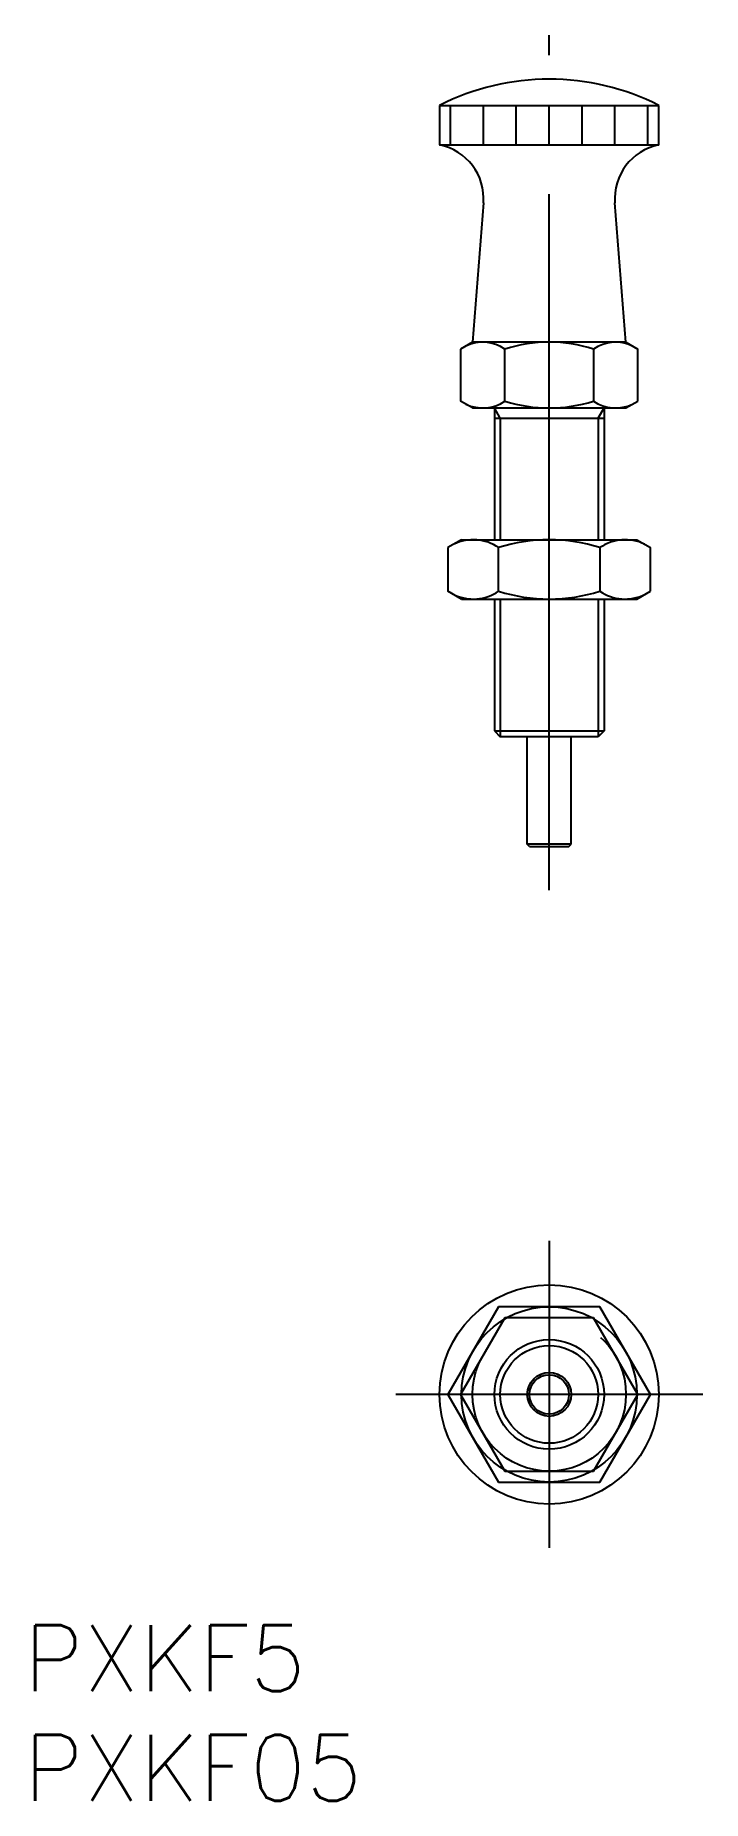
# Model space of a CAD drawing. Extents: x -23.4 to 7, y -18.5 to 62.
import ezdxf

# ---------------------------------------------------------------- set-up
doc = ezdxf.new("R2010")
doc.units = 0
doc.linetypes.add('CENTER', pattern=[50.8, 31.75, -6.35, 6.35, -6.35])
doc.linetypes.add('DASHED', pattern=[19.05, 12.7, -6.35])
doc.layers.get('0').update_dxf_attribs({"linetype": 'CONTINUOUS'})
doc.layers.add('CENTER', color=1, linetype='CENTER')
doc.styles.get("Standard").update_dxf_attribs({"font": 'txt.shx', "height": 3, "bigfont": 'bigfont.shx'})

# ---------------------------------------------------------------- blocks, each defined once
blk = doc.blocks.new('*U12')
at = {"color": 7, "linetype": 'CONTINUOUS'}
blk.add_text('PXKF5', height=3, dxfattribs=at).set_placement((-23.953, -13.534))
blk = doc.blocks.new('*U13')
at = {"color": 7, "linetype": 'CONTINUOUS'}
blk.add_text('PXKF05', height=3, dxfattribs=at).set_placement((-23.953, -18.534))

msp = doc.modelspace()

# ---------------------------------------------------------------- linework, layer by layer
at = {"color": 7, "linetype": 'CONTINUOUS'}
for p, q in [((-5, 58.8), (-5, 57)), ((-5, 58.8), (5, 58.8)), ((-5, 58.8), (-5, 57)), ((-4.5, 57), (-4.5, 58.8)), ((-3, 57), (-3, 58.8)), ((-1.5, 57), (-1.5, 58.8)), ((0, 57), (0, 58.8)), ((1.5, 57), (1.5, 58.8)), ((3, 57), (3, 58.8)), ((4.5, 57), (4.5, 58.8)), ((5, 57), (5, 58.8)), ((-5, 57), (5, 57)), ((-3, 54.353), (-3.5, 48)), ((3.5, 48), (3, 54.353)), ((-3.5, 48), (-4.041, 47.687)), ((-4.041, 47.687), (-4.041, 45.313)), ((3.5, 48), (-3.5, 48)), ((-2.021, 45.313), (-2.021, 47.687)), ((2.021, 47.687), (2.021, 45.313)), ((3.5, 48), (4.041, 47.687)), ((4.041, 45.313), (4.041, 47.687)), ((-3.5, 45), (-4.041, 45.313)), ((3.5, 45), (4.041, 45.313)), ((-3.5, 45), (3.5, 45)), ((-2.5, 45), (-2.5, 38.985)), ((-2.5, 44.531), (2.5, 44.531)), ((2.5, 45), (2.5, 38.985)), ((-4, 38.985), (-4.619, 38.628)), ((-4, 38.985), (4, 38.985)), ((4, 38.985), (4.619, 38.628)), ((-4.619, 38.628), (-4.619, 36.643)), ((-2.309, 36.643), (-2.309, 38.628)), ((2.309, 38.628), (2.309, 36.643)), ((4.619, 36.643), (4.619, 38.628)), ((-4, 36.285), (-4.619, 36.643)), ((-4, 36.285), (4, 36.285)), ((-2.5, 36.285), (-2.5, 30.27)), ((2.5, 36.285), (2.5, 30.27)), ((4, 36.285), (4.619, 36.643)), ((-2.5, 30.27), (2.5, 30.27)), ((-2.5, 30.27), (-2.23, 30)), ((2.23, 30), (-2.23, 30)), ((-1, 25.1), (-1, 30)), ((1, 25.1), (1, 30)), ((2.5, 30.27), (2.23, 30)), ((1, 25.1), (-1, 25.1)), ((-0.9, 25), (-1, 25.1)), ((-0.9, 25), (0.9, 25)), ((0.9, 25), (1, 25.1)), ((-2.309, 4), (-4.619, 0)), ((2.309, 4), (-2.309, 4)), ((4.619, 0), (2.309, 4)), ((2.309, -4), (4.619, 0)), ((-4.619, 0), (-2.309, -4)), ((-2.309, -4), (2.309, -4))]:
    msp.add_line(p, q, dxfattribs=at)
at = {"color": 3, "linetype": 'CONTINUOUS'}
for p, q in [((-2.23, 44.531), (-2.5, 45)), ((-2.23, 44.531), (-2.23, 38.985)), ((2.23, 44.531), (2.5, 45)), ((2.23, 44.531), (2.23, 38.985)), ((-2.23, 36.285), (-2.23, 30)), ((2.23, 36.285), (2.23, 30))]:
    msp.add_line(p, q, dxfattribs=at)
at = {"color": 3, "linetype": 'DASHED'}
for p, q in [((-2.021, 3.5), (-4.041, 0)), ((2.021, 3.5), (-2.021, 3.5)), ((4.041, 0), (2.021, 3.5)), ((2.021, -3.5), (4.041, 0)), ((-4.041, 0), (-2.021, -3.5)), ((-2.021, -3.5), (2.021, -3.5))]:
    msp.add_line(p, q, dxfattribs=at)
at = {"color": 7, "linetype": 'CONTINUOUS'}
for radius in [5, 4, 2.5, 1, 0.9]:
    msp.add_circle((0, 0), radius, dxfattribs=at)
at = {"color": 3, "linetype": 'DASHED'}
msp.add_circle((0, 0), 3.5, dxfattribs=at)
at = {"color": 3, "linetype": 'CONTINUOUS'}
msp.add_circle((0, 0), 2.23, dxfattribs=at)
at = {"color": 7, "linetype": 'CONTINUOUS'}
for centre, radius, start, end in [((0, 48.983), 11.017, 63.00853, 116.99147), ((-5.492, 54.549), 2.5, 355.49978, 78.64327), ((5.492, 54.549), 2.5, 101.35673, 184.50022), ((-3.031, 46.211), 1.789, 55.61575, 115.61575), ((0, 41.313), 6.687, 72.41205, 107.58795), ((3.031, 46.211), 1.789, 64.38425, 124.38425), ((-3.031, 46.789), 1.789, 244.38425, 304.38425), ((0, 51.687), 6.687, 252.41205, 287.58795), ((3.031, 46.789), 1.789, 235.61575, 295.61575), ((-3.464, 36.941), 2.045, 55.61575, 115.61575), ((0, 31.343), 7.643, 72.41205, 107.58795), ((3.464, 36.941), 2.045, 64.38425, 124.38425), ((-3.464, 38.33), 2.045, 244.38425, 304.38425), ((0, 43.928), 7.643, 252.41205, 287.58795), ((3.464, 38.33), 2.045, 235.61575, 295.61575)]:
    msp.add_arc(centre, radius, start, end, dxfattribs=at)
at = {"layer": 'CENTER', "color": 1, "linetype": 'CENTER'}
for p, q in [((0, 23), (0, 62)), ((0, 7), (0, -7)), ((7, 0), (-7, 0))]:
    msp.add_line(p, q, dxfattribs=at)

# ---------------------------------------------------------------- block references
at = {"color": 7, "linetype": 'CONTINUOUS'}
for name in ['*U12', '*U13']:
    msp.add_blockref(name, (0, 0), dxfattribs=at)

doc.saveas('drawing.dxf')
